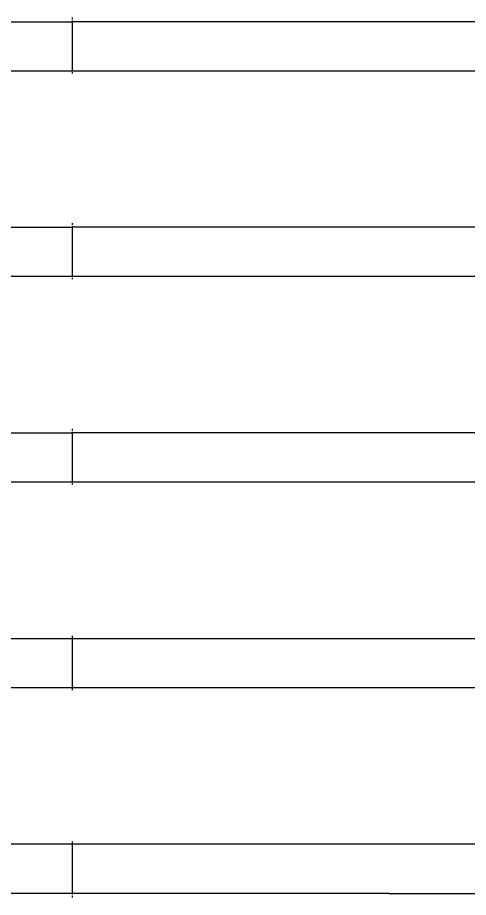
# Model space of a CAD drawing. Header units: millimetres. Extents: x -2916 to 2490, y 92 to 4100.
# Drawn here: x -1676.5 to -1566.7, y 2805.1 to 3019.1 of the extents above; entities that cross this region are included whole.
import ezdxf

# ---------------------------------------------------------------- set-up
doc = ezdxf.new("R2010")
doc.units = ezdxf.units.MM

msp = doc.modelspace()

# ---------------------------------------------------------------- linework, layer by layer
for p, q in [((-1681.17, 3018.14), (-1663.4, 3018.14)), ((-1663.4, 3018.14), (-1663.16, 3018.14)), ((-1663.16, 3019.14), (-1663.16, 3018.73)), ((-1663.16, 3018.41), (-1663.16, 3018.21)), ((-1663.16, 3018.14), (-1663.16, 3018.21)), ((-1663.16, 3018.14), (-1663.16, 3006.14)), ((-882.08, 3018.14), (-1663.16, 3018.14)), ((-1663.4, 3006.14), (-1682.08, 3006.14)), ((-1663.16, 3006.14), (-1663.4, 3006.14)), ((-1663.16, 3006.14), (-1663.16, 3006.12)), ((-1525.64, 3006.14), (-1663.16, 3006.14)), ((-1663.16, 3006.12), (-1663.16, 3006.08)), ((-1663.16, 3005.88), (-1663.16, 3005.56)), ((-1663.16, 2969.14), (-1663.16, 2968.73)), ((-1663.16, 2968.41), (-1663.16, 2968.21)), ((-1663.16, 2968.14), (-1663.16, 2968.21)), ((-1682.08, 2968.14), (-1663.4, 2968.14)), ((-1663.4, 2968.14), (-1663.16, 2968.14)), ((-1663.16, 2968.14), (-1663.16, 2956.14)), ((-882.08, 2968.14), (-1663.16, 2968.14)), ((-1663.4, 2956.14), (-1682.08, 2956.14)), ((-1663.16, 2956.14), (-1663.4, 2956.14)), ((-1525.64, 2956.14), (-1663.16, 2956.14)), ((-1663.16, 2956.14), (-1663.16, 2956.12)), ((-1663.16, 2956.12), (-1663.16, 2956.08)), ((-1663.16, 2955.88), (-1663.16, 2955.56)), ((-1663.16, 2919.14), (-1663.16, 2918.73)), ((-1682.08, 2918.14), (-1663.4, 2918.14)), ((-1663.4, 2918.14), (-1663.16, 2918.14)), ((-1663.16, 2918.41), (-1663.16, 2918.21)), ((-1663.16, 2918.14), (-1663.16, 2918.21)), ((-1663.16, 2918.14), (-1663.16, 2906.14)), ((-882.08, 2918.14), (-1663.16, 2918.14)), ((-1663.4, 2906.14), (-1682.08, 2906.14)), ((-1663.16, 2906.14), (-1663.4, 2906.14)), ((-1525.64, 2906.14), (-1663.16, 2906.14)), ((-1663.16, 2906.14), (-1663.16, 2906.12)), ((-1663.16, 2906.12), (-1663.16, 2906.08)), ((-1663.16, 2905.88), (-1663.16, 2905.56)), ((-1682.08, 2868.14), (-1663.4, 2868.14)), ((-1663.4, 2868.14), (-1663.16, 2868.14)), ((-1663.16, 2868.73), (-1663.16, 2868.41)), ((-1663.16, 2868.41), (-1663.16, 2868.21)), ((-1663.16, 2868.14), (-1663.16, 2856.14)), ((-1663.16, 2868.14), (-1525.64, 2868.14)), ((-1663.4, 2856.14), (-1682.08, 2856.14)), ((-1663.16, 2856.14), (-1663.4, 2856.14)), ((-1663.16, 2856.14), (-1663.16, 2856.11)), ((-1525.64, 2856.14), (-1663.16, 2856.14)), ((-1663.16, 2856.08), (-1663.16, 2855.88)), ((-1663.16, 2855.88), (-1663.16, 2855.56)), ((-1663.16, 2818.73), (-1663.16, 2818.41)), ((-1663.16, 2818.41), (-1663.16, 2818.21)), ((-1682.08, 2818.14), (-1663.4, 2818.14)), ((-1663.4, 2818.14), (-1663.16, 2818.14)), ((-1663.16, 2818.18), (-1663.16, 2818.14)), ((-1663.16, 2818.14), (-1663.16, 2806.12)), ((-1663.16, 2818.14), (-1525.64, 2818.14)), ((-1663.4, 2806.12), (-1682.08, 2806.12)), ((-1663.16, 2806.12), (-1663.4, 2806.12)), ((-1663.16, 2806.12), (-1663.16, 2806.08)), ((-1586.11, 2806.12), (-1663.16, 2806.12)), ((-1663.16, 2806.08), (-1663.16, 2805.88)), ((-1663.16, 2805.56), (-1663.16, 2805.14)), ((-1586.11, 2806.12), (-882.08, 2806.14))]:
    msp.add_line(p, q)

doc.saveas('drawing.dxf')
